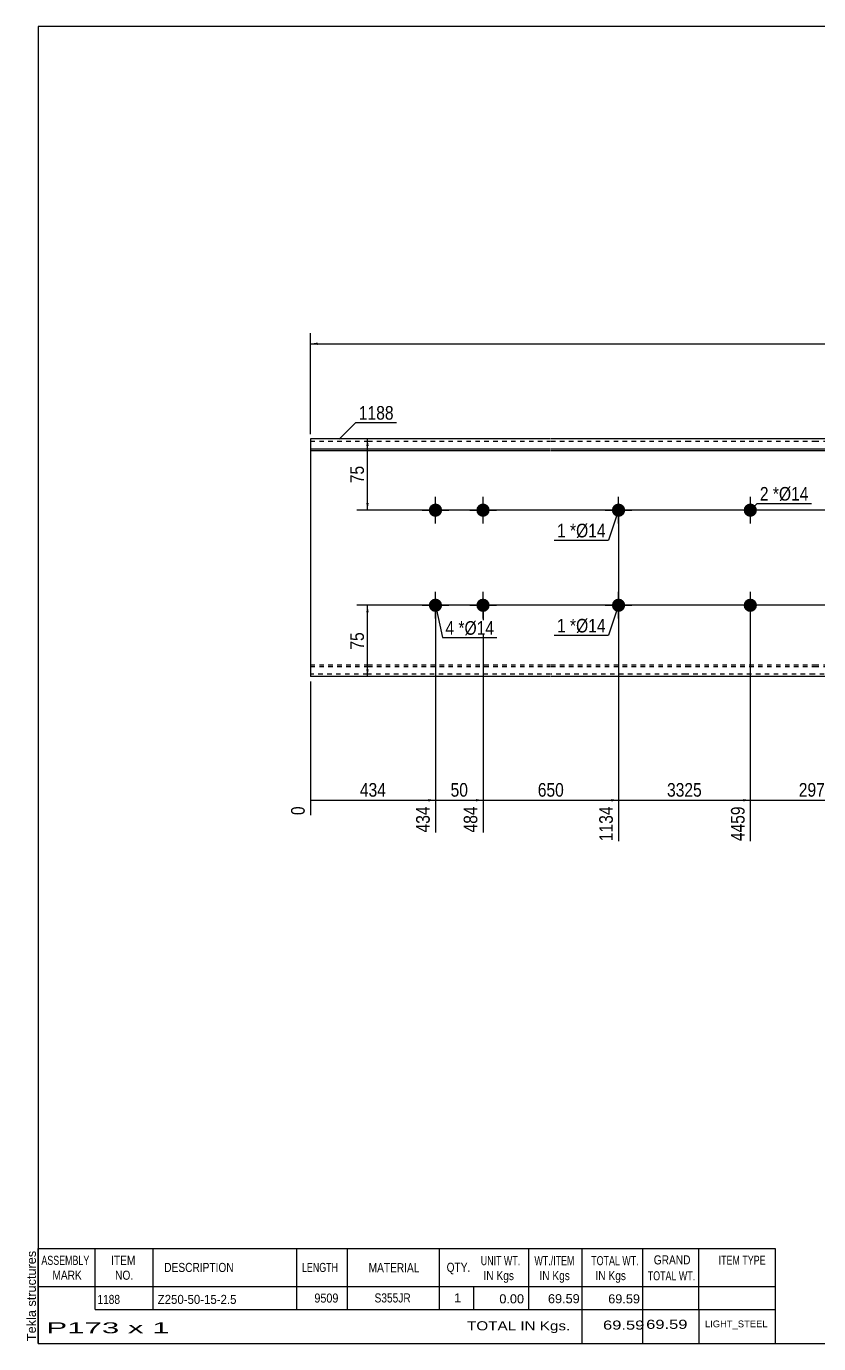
# Model space of a CAD drawing. Header units: millimetres. Extents: x -60 to 343, y -165 to 112.
# Drawn here: x -59.7 to 106.8, y -165.3 to 111.8 of the extents above; entities that cross this region are included whole.
import ezdxf

# ---------------------------------------------------------------- set-up
doc = ezdxf.new("R2010")
doc.units = ezdxf.units.MM
doc.linetypes.add('DXK_LINE_DOT1', pattern=[1.8814, 0.9407, -0.9407])
doc.styles.add('Arial', font='ARIAL.TTF', dxfattribs={"height": 0.2})
doc.styles.add('Arial Narrow', font='ARIALN.TTF', dxfattribs={"height": 0.2})

# ---------------------------------------------------------------- blocks, each defined once
blk = doc.blocks.new('Unknown-627188894-1725')
at = {"color": 5, "linetype": 'Continuous'}
for p, q in [((342.8, 111.75), (-57.2, 111.75)), ((-57.2, 111.75), (-57.2, -165.25)), ((342.8, -165.25), (342.8, 111.75)), ((-57.2, -165.25), (342.8, -165.25))]:
    blk.add_line(p, q, dxfattribs=at)
at = {"color": 174, "linetype": 'Continuous', "style": 'Arial'}
blk.add_text('Tekla structures', height=1.9102, rotation=90, dxfattribs=at).set_placement((-57.7, -164.75))
blk = doc.blocks.new('Part-627188894-1218 - 1203')
at = {"color": 2, "linetype": 'Continuous'}
for p, q in [((12, 25), (0, 25)), ((0, 25), (0, -25)), ((50.49, 25), (12.1, 25)), ((78.98, 25), (50.59, 25)), ((105.88, 25), (79.08, 25)), ((134.36, 25), (105.98, 25)), ((162.85, 25), (134.46, 25)), ((224.15, 25), (162.95, 25)), ((252.63, 25), (224.25, 25)), ((271.93, 25), (252.73, 25)), ((271.93, -25), (271.93, 25)), ((0, 22.88), (12, 22.88)), ((0, 22.53), (12, 22.53)), ((12.1, 22.88), (50.49, 22.88)), ((12.1, 22.53), (50.49, 22.53)), ((50.59, 22.88), (78.98, 22.88)), ((50.59, 22.53), (78.98, 22.53)), ((79.08, 22.88), (105.88, 22.88)), ((79.08, 22.53), (105.88, 22.53)), ((105.98, 22.88), (134.36, 22.88)), ((105.98, 22.53), (134.36, 22.53)), ((134.46, 22.88), (162.85, 22.88)), ((134.46, 22.53), (162.85, 22.53)), ((162.95, 22.88), (224.15, 22.88)), ((162.95, 22.53), (224.15, 22.53)), ((224.25, 22.88), (252.63, 22.88)), ((224.25, 22.53), (252.63, 22.53)), ((252.73, 22.88), (271.93, 22.88)), ((252.73, 22.53), (271.93, 22.53)), ((12, -25), (0, -25)), ((50.49, -25), (12.1, -25)), ((78.98, -25), (50.59, -25)), ((105.88, -25), (79.08, -25)), ((134.36, -25), (105.98, -25)), ((162.85, -25), (134.46, -25)), ((224.15, -25), (162.95, -25)), ((252.63, -25), (224.25, -25)), ((271.93, -25), (252.73, -25))]:
    blk.add_line(p, q, dxfattribs=at)
at = {"color": 7, "linetype": 'DXK_LINE_DOT1'}
for p, q in [((0, 24.5), (12, 24.5)), ((12.1, 24.5), (50.49, 24.5)), ((50.59, 24.5), (78.98, 24.5)), ((79.08, 24.5), (105.88, 24.5)), ((105.98, 24.5), (134.36, 24.5)), ((134.46, 24.5), (162.85, 24.5)), ((162.95, 24.5), (224.15, 24.5)), ((224.25, 24.5), (252.63, 24.5)), ((252.73, 24.5), (271.93, 24.5)), ((0, -22.53), (12, -22.53)), ((0, -22.88), (12, -22.88)), ((12, -24.5), (0, -24.5)), ((12.1, -22.53), (50.49, -22.53)), ((12.1, -22.88), (50.49, -22.88)), ((50.49, -24.5), (12.1, -24.5)), ((50.59, -22.53), (78.98, -22.53)), ((50.59, -22.88), (78.98, -22.88)), ((78.98, -24.5), (50.59, -24.5)), ((79.08, -22.53), (105.88, -22.53)), ((79.08, -22.88), (105.88, -22.88)), ((105.88, -24.5), (79.08, -24.5)), ((105.98, -22.53), (134.36, -22.53)), ((105.98, -22.88), (134.36, -22.88)), ((134.36, -24.5), (105.98, -24.5)), ((134.46, -22.53), (162.85, -22.53)), ((134.46, -22.88), (162.85, -22.88)), ((162.85, -24.5), (134.46, -24.5)), ((162.95, -22.53), (224.15, -22.53)), ((162.95, -22.88), (224.15, -22.88)), ((224.15, -24.5), (162.95, -24.5)), ((224.25, -22.53), (252.63, -22.53)), ((224.25, -22.88), (252.63, -22.88)), ((252.63, -24.5), (224.25, -24.5)), ((252.73, -22.53), (271.93, -22.53)), ((252.73, -22.88), (271.93, -22.88)), ((271.93, -24.5), (252.73, -24.5))]:
    blk.add_line(p, q, dxfattribs=at)
blk = doc.blocks.new('Bolt-627188894-1221 - 1203')
at = {"linetype": 'Continuous'}
for points in [[(24.89, 10, -1), (27.69, 10, -1)], [(34.89, 10, -1), (37.69, 10, -1)], [(24.89, -10, -1), (27.69, -10, -1)], [(34.89, -10, -1), (37.69, -10, -1)]]:
    blk.add_hatch(color=3, dxfattribs=at).paths.add_polyline_path(points)
at = {"color": 3, "linetype": 'Continuous'}
for p, q in [((26.29, 7.2), (26.29, 12.8)), ((36.29, 7.2), (36.29, 12.8)), ((23.49, 10), (29.09, 10)), ((33.49, 10), (39.09, 10)), ((26.29, -12.8), (26.29, -7.2)), ((36.29, -12.8), (36.29, -7.2)), ((23.49, -10), (29.09, -10)), ((33.49, -10), (39.09, -10))]:
    blk.add_line(p, q, dxfattribs=at)
blk = doc.blocks.new('Bolt-627188894-1222 - 1203')
at = {"linetype": 'Continuous'}
blk.add_hatch(color=3, dxfattribs=at).paths.add_polyline_path([(63.38, 10, -1), (66.18, 10, -1)])
at = {"color": 3, "linetype": 'Continuous'}
for p, q in [((64.78, 7.2), (64.78, 12.8)), ((61.98, 10), (67.58, 10))]:
    blk.add_line(p, q, dxfattribs=at)
blk = doc.blocks.new('Bolt-627188894-1225 - 1203')
at = {"linetype": 'Continuous'}
for points in [[(93.88, 10, -1), (91.08, 10, -1)], [(93.88, -10, -1), (91.08, -10, -1)]]:
    blk.add_hatch(color=3, dxfattribs=at).paths.add_polyline_path(points)
at = {"color": 3, "linetype": 'Continuous'}
for p, q in [((92.48, 12.8), (92.48, 7.2)), ((95.28, 10), (89.68, 10)), ((92.48, -7.2), (92.48, -12.8)), ((95.28, -10), (89.68, -10))]:
    blk.add_line(p, q, dxfattribs=at)
blk = doc.blocks.new('Bolt-627188894-1226 - 1203')
at = {"linetype": 'Continuous'}
blk.add_hatch(color=3, dxfattribs=at).paths.add_polyline_path([(63.38, -10, -1), (66.18, -10, -1)])
at = {"color": 3, "linetype": 'Continuous'}
for p, q in [((64.78, -12.8), (64.78, -7.2)), ((61.98, -10), (67.58, -10))]:
    blk.add_line(p, q, dxfattribs=at)
blk = doc.blocks.new('StraightDimension-627188894-1322 - 1203')
at = {"linetype": 'Continuous'}
for points in [[(11.75, 23.5), (12, 25), (12.25, 23.5)], [(12.25, 11.5), (12, 10), (11.75, 11.5)]]:
    blk.add_hatch(color=7, dxfattribs=at).paths.add_polyline_path(points)
at = {"color": 7, "linetype": 'Continuous'}
for p, q in [((25.29, 25), (9.75, 25)), ((12, 10), (12, 25)), ((119.17, 10), (9.75, 10))]:
    blk.add_line(p, q, dxfattribs=at)
at = {"color": 0}
blk.add_wipeout([(11.85, 19.93), (7.65, 19.93), (7.65, 15.07), (11.85, 15.07)], dxfattribs=at)
at = {"color": 3, "style": 'Arial Narrow'}
blk.add_text('75', height=2.863, rotation=90.0002, dxfattribs=at).set_placement((11.25, 15.67))
blk = doc.blocks.new('StraightDimension-627188894-1331 - 1203')
at = {"linetype": 'Continuous'}
for points in [[(11.75, -11.5), (12, -10), (12.25, -11.5)], [(12.25, -23.5), (12, -25), (11.75, -23.5)]]:
    blk.add_hatch(color=7, dxfattribs=at).paths.add_polyline_path(points)
at = {"color": 7, "linetype": 'Continuous'}
for p, q in [((119.17, -10), (9.75, -10)), ((12, -25), (12, -10)), ((25.29, -25), (9.75, -25))]:
    blk.add_line(p, q, dxfattribs=at)
at = {"color": 0}
blk.add_wipeout([(11.85, -15.07), (7.65, -15.07), (7.65, -19.93), (11.85, -19.93)], dxfattribs=at)
at = {"color": 3, "style": 'Arial Narrow'}
blk.add_text('75', height=2.863, rotation=90.0002, dxfattribs=at).set_placement((11.25, -19.33))
blk = doc.blocks.new('StraightDimension-627188894-1273 - 1203')
at = {"linetype": 'Continuous'}
blk.add_hatch(color=7, dxfattribs=at).paths.add_polyline_path([(118.67, -50.75), (120.17, -51), (118.67, -51.25)])
at = {"color": 7, "linetype": 'Continuous'}
for p, q in [((92.48, -11), (92.48, -59.61)), ((120.17, -11), (120.17, -59.61)), ((92.48, -51), (120.17, -51))]:
    blk.add_line(p, q, dxfattribs=at)
at = {"color": 0}
blk.add_wipeout([(110.58, -50.85), (110.58, -46.65), (102.07, -46.65), (102.07, -50.85)], dxfattribs=at)
at = {"color": 0, "linetype": 'Continuous'}
blk.add_wipeout([(119.57, -51.7), (115.37, -51.7), (115.37, -60.21), (119.57, -60.21)], dxfattribs=at)
at = {"color": 3, "style": 'Arial Narrow'}
blk.add_text('2975', height=2.863, dxfattribs=at).set_placement((102.67, -50.25))
at = {"color": 3, "linetype": 'Continuous', "style": 'Arial Narrow'}
blk.add_text('7434', height=2.863, rotation=90.0002, dxfattribs=at).set_placement((118.97, -59.61))
blk = doc.blocks.new('StraightDimension-627188894-1274 - 1203')
at = {"linetype": 'Continuous'}
blk.add_hatch(color=7, dxfattribs=at).paths.add_polyline_path([(90.98, -50.75), (92.48, -51), (90.98, -51.25)])
at = {"color": 7, "linetype": 'Continuous'}
for p, q in [((64.78, 9), (64.78, -59.61)), ((92.48, -11), (92.48, -59.61)), ((64.78, -51), (92.48, -51))]:
    blk.add_line(p, q, dxfattribs=at)
at = {"color": 0}
blk.add_wipeout([(82.89, -50.85), (82.89, -46.65), (74.37, -46.65), (74.37, -50.85)], dxfattribs=at)
at = {"color": 0, "linetype": 'Continuous'}
blk.add_wipeout([(91.88, -51.7), (87.68, -51.7), (87.68, -60.21), (91.88, -60.21)], dxfattribs=at)
at = {"color": 3, "style": 'Arial Narrow'}
blk.add_text('3325', height=2.863, dxfattribs=at).set_placement((74.97, -50.25))
at = {"color": 3, "linetype": 'Continuous', "style": 'Arial Narrow'}
blk.add_text('4459', height=2.863, rotation=90.0002, dxfattribs=at).set_placement((91.28, -59.61))
blk = doc.blocks.new('StraightDimension-627188894-1275 - 1203')
at = {"linetype": 'Continuous'}
blk.add_hatch(color=7, dxfattribs=at).paths.add_polyline_path([(63.28, -50.75), (64.78, -51), (63.28, -51.25)])
at = {"color": 7, "linetype": 'Continuous'}
for p, q in [((64.78, 9), (64.78, -59.61)), ((36.29, -11), (36.29, -57.78)), ((36.29, -51), (64.78, -51))]:
    blk.add_line(p, q, dxfattribs=at)
at = {"color": 0}
blk.add_wipeout([(53.88, -50.85), (53.88, -46.65), (47.2, -46.65), (47.2, -50.85)], dxfattribs=at)
at = {"color": 0, "linetype": 'Continuous'}
blk.add_wipeout([(64.18, -51.7), (59.98, -51.7), (59.98, -60.21), (64.18, -60.21)], dxfattribs=at)
at = {"color": 3, "style": 'Arial Narrow'}
blk.add_text('650', height=2.863, dxfattribs=at).set_placement((47.8, -50.25))
at = {"color": 3, "linetype": 'Continuous', "style": 'Arial Narrow'}
blk.add_text('1134', height=2.863, rotation=90.0002, dxfattribs=at).set_placement((63.58, -59.61))
blk = doc.blocks.new('StraightDimension-627188894-1339 - 1203')
at = {"linetype": 'Continuous'}
for points in [[(1.5, 44.75), (0, 45), (1.5, 45.25)], [(270.43, 45.25), (271.93, 45), (270.43, 44.75)]]:
    blk.add_hatch(color=7, dxfattribs=at).paths.add_polyline_path(points)
at = {"color": 7, "linetype": 'Continuous'}
for p, q in [((0, 26), (0, 47.25)), ((271.93, 26), (271.93, 47.25)), ((0, 45), (271.93, 45))]:
    blk.add_line(p, q, dxfattribs=at)
at = {"color": 0}
blk.add_wipeout([(140.22, 45.15), (140.22, 49.35), (131.71, 49.35), (131.71, 45.15)], dxfattribs=at)
at = {"color": 3, "style": 'Arial Narrow'}
blk.add_text('9509', height=2.863, dxfattribs=at).set_placement((132.31, 45.75))
blk = doc.blocks.new('StraightDimension-627188894-1276 - 1203')
at = {"linetype": 'Continuous'}
blk.add_hatch(color=7, dxfattribs=at).paths.add_polyline_path([(34.79, -50.75), (36.29, -51), (34.79, -51.25)])
at = {"color": 7, "linetype": 'Continuous'}
for p, q in [((26.29, -11), (26.29, -57.78)), ((36.29, -11), (36.29, -57.78)), ((26.29, -51), (36.29, -51))]:
    blk.add_line(p, q, dxfattribs=at)
at = {"color": 0}
blk.add_wipeout([(33.72, -50.85), (33.72, -46.65), (28.87, -46.65), (28.87, -50.85)], dxfattribs=at)
at = {"color": 3, "style": 'Arial Narrow'}
blk.add_text('50', height=2.863, dxfattribs=at).set_placement((29.47, -50.25))
at = {"color": 0, "linetype": 'Continuous'}
blk.add_wipeout([(35.69, -51.7), (31.49, -51.7), (31.49, -58.38), (35.69, -58.38)], dxfattribs=at)
at = {"color": 3, "linetype": 'Continuous', "style": 'Arial Narrow'}
blk.add_text('484', height=2.863, rotation=90.0002, dxfattribs=at).set_placement((35.09, -57.78))
blk = doc.blocks.new('StraightDimension-627188894-1277 - 1203')
at = {"linetype": 'Continuous'}
blk.add_hatch(color=7, dxfattribs=at).paths.add_polyline_path([(24.79, -50.75), (26.29, -51), (24.79, -51.25)])
at = {"color": 7, "linetype": 'Continuous'}
for p, q in [((26.29, -11), (26.29, -57.78)), ((0, -26), (0, -54.13)), ((0, -51), (26.29, -51))]:
    blk.add_line(p, q, dxfattribs=at)
at = {"color": 0}
blk.add_wipeout([(16.49, -50.85), (16.49, -46.65), (9.8, -46.65), (9.8, -50.85)], dxfattribs=at)
at = {"color": 0, "linetype": 'Continuous'}
for points in [[(-0.6, -51.7), (-4.8, -51.7), (-4.8, -54.73), (-0.6, -54.73)], [(25.69, -51.7), (21.49, -51.7), (21.49, -58.38), (25.69, -58.38)]]:
    blk.add_wipeout(points, dxfattribs=at)
at = {"color": 3, "style": 'Arial Narrow'}
blk.add_text('434', height=2.863, dxfattribs=at).set_placement((10.4, -50.25))
at = {"color": 3, "linetype": 'Continuous', "style": 'Arial Narrow'}
for s, height, p in [('0', 2.86, (-1.2, -54.13)), ('434', 2.863, (25.09, -57.78))]:
    blk.add_text(s, height=height, rotation=90.0002, dxfattribs=at).set_placement(p)
blk = doc.blocks.new('CBS_BOM-627188894-1757')
at = {"color": 7, "linetype": 'Continuous'}
for p, q in [((-57.23, -153.28), (-57.23, -145.28)), ((-57.23, -145.28), (97.69, -145.28)), ((-45.23, -153.28), (-45.23, -145.28)), ((-33.04, -153.28), (-33.04, -145.28)), ((-2.88, -153.28), (-2.88, -145.28)), ((7.8, -153.28), (7.8, -145.28)), ((27.12, -153.28), (27.12, -145.28)), ((45.92, -153.28), (45.92, -145.28)), ((57.13, -153.28), (57.13, -145.28)), ((69.92, -153.28), (69.92, -145.28)), ((81.67, -153.28), (81.67, -145.28)), ((97.69, -145.29), (97.69, -153.27)), ((-57.23, -153.28), (97.69, -153.28)), ((-57.23, -158.08), (-57.23, -153.28)), ((-45.23, -158.08), (-45.23, -153.28)), ((-33.04, -158.08), (-33.04, -153.28)), ((-2.88, -158.08), (-2.88, -153.28)), ((7.8, -158.08), (7.8, -153.28)), ((27.12, -158.08), (27.12, -153.28)), ((34.38, -158.08), (34.38, -153.28)), ((45.92, -158.08), (45.92, -153.28)), ((57.13, -158.08), (57.13, -153.28)), ((69.92, -158.08), (69.92, -153.28)), ((81.69, -158.08), (81.69, -153.28)), ((97.69, -153.28), (97.69, -158.08)), ((-57.23, -165.28), (-57.23, -158.1)), ((-45.23, -158.08), (97.69, -158.08)), ((57.13, -165.28), (57.13, -158.1)), ((69.92, -165.28), (69.92, -158.1)), ((81.73, -165.28), (81.73, -158.1)), ((97.69, -158.08), (97.69, -165.28)), ((-57.23, -165.28), (97.69, -165.28))]:
    blk.add_line(p, q, dxfattribs=at)
at = {"color": 3, "linetype": 'Continuous', "style": 'Arial'}
for s, height, width, p in [('ASSEMBLY', 1.91, 0.7, (-56.55, -148.71)), ('ITEM', 1.91, 0.8, (-41.9, -148.71)), ('WT./ITEM', 1.91, 0.7, (47.1, -148.78)), ('GRAND', 1.91, 0.8, (72.19, -148.62)), ('ITEM TYPE', 1.91, 0.7, (85.83, -148.7)), ('DESCRIPTION', 1.9102, 0.8, (-30.72, -150.21)), ('LENGTH', 1.91, 0.7, (-1.77, -150.21)), ('MATERIAL', 1.91, 0.8, (12.25, -150.26)), ('QTY.', 1.91, 0.8, (28.64, -150.18)), ('UNIT WT.', 1.91, 0.7, (35.81, -148.78)), ('TOTAL WT.', 1.91, 0.7, (59.04, -148.78)), ('MARK', 1.91, 0.8, (-54.23, -151.84)), ('NO.', 1.91, 0.8, (-41.05, -151.84)), ('IN Kgs', 1.91, 0.8, (36.39, -151.92)), ('IN Kgs', 1.91, 0.8, (48.14, -151.92)), ('IN Kgs', 1.91, 0.8, (59.93, -151.92)), ('TOTAL WT.', 1.91, 0.7, (70.93, -151.96))]:
    blk.add_text(s, height=height, dxfattribs=dict(at, width=width)).set_placement(p)
at = {"color": 7, "linetype": 'Continuous', "style": 'Arial'}
for s, height, width, p in [('1188', 1.91, 0.8, (-44.77, -156.93)), ('Z250-50-15-2.5', 1.9102, 0.9, (-32.1, -156.93)), ('9509', 1.91, 0.85, (0.84, -156.65)), ('S355JR', 1.91, 0.8, (13.49, -156.62))]:
    blk.add_text(s, height=height, dxfattribs=dict(at, width=width)).set_placement(p)
for s, p in [('1', (30.21, -156.62)), ('0.00', (39.72, -156.81)), ('69.59', (49.94, -156.78)), ('69.59', (62.61, -156.81))]:
    blk.add_text(s, height=1.91, dxfattribs=at).set_placement(p)
at = {"color": 6, "linetype": 'Continuous', "style": 'Arial'}
for s, height, width, p in [('TOTAL IN Kgs.', 1.9102, 1.2, (32.93, -162.48)), ('69.59', 1.91, 1.3, (61.52, -162.33)), ('69.59', 1.91, 1.3, (70.59, -162.17)), ('P173 x 1', 2.292, 2.05, (-55.51, -163.09))]:
    blk.add_text(s, height=height, dxfattribs=dict(at, width=width)).set_placement(p)
blk.add_text('LIGHT_STEEL', height=1.4135, dxfattribs=at).set_placement((82.94, -161.83))
blk = doc.blocks.new('Mark-627188894-1342 - 1203')
at = {"color": 0}
blk.add_wipeout([(17.497, 29.0375), (17.497, 32.0375), (10.1845, 32.0375), (10.1845, 29.0375)], dxfattribs=at)
blk.add_wipeout([(17.497, 29.0375), (17.497, 32.0375), (10.1845, 32.0375), (10.1845, 29.0375)], dxfattribs=at)
at = {"color": 7, "linetype": 'Continuous'}
for p, q in [((6.049, 24.902), (9.5845, 28.4375)), ((9.5845, 28.4375), (18.097, 28.4375))]:
    blk.add_line(p, q, dxfattribs=at)
at = {"color": 3, "style": 'Arial Narrow'}
blk.add_text('1188', height=2.86328, dxfattribs=at).set_placement((10.1845, 29.0375))
blk = doc.blocks.new('Mark-627188894-1370 - 1203')
at = {"color": 0}
blk.add_wipeout([(30.22, -16.2), (30.22, -13.2), (28.39, -13.2), (28.39, -16.2)], dxfattribs=at)
blk.add_wipeout([(30.22, -16.2), (30.22, -13.2), (28.39, -13.2), (28.39, -16.2)], dxfattribs=at)
at = {"color": 7, "linetype": 'Continuous'}
blk.add_line((26.29, -10), (27.79, -16.8), dxfattribs=at)
at = {"color": 0}
blk.add_wipeout([(32.4, -16.2), (32.4, -13.2), (31.12, -13.2), (31.12, -16.2)], dxfattribs=at)
blk.add_wipeout([(32.4, -16.2), (32.4, -13.2), (31.12, -13.2), (31.12, -16.2)], dxfattribs=at)
at = {"color": 3, "style": 'Arial Narrow'}
blk.add_text('4', height=2.86, dxfattribs=at).set_placement((28.39, -16.2))
at = {"color": 0}
blk.add_wipeout([(38.61, -16.2), (38.61, -13.2), (32.4, -13.2), (32.4, -16.2)], dxfattribs=at)
blk.add_wipeout([(38.61, -16.2), (38.61, -13.2), (32.4, -13.2), (32.4, -16.2)], dxfattribs=at)
at = {"color": 7, "linetype": 'Continuous'}
blk.add_line((27.79, -16.8), (39.21, -16.8), dxfattribs=at)
at = {"color": 3, "style": 'Arial Narrow'}
for s, height, p in [('*', 2.86, (31.12, -16.2)), ('Ø14', 2.863, (32.4, -16.2))]:
    blk.add_text(s, height=height, dxfattribs=at).set_placement(p)
blk = doc.blocks.new('Mark-627188894-1371 - 1203')
at = {"color": 0}
blk.add_wipeout([(53.67, 4.28), (53.67, 7.28), (51.84, 7.28), (51.84, 4.28)], dxfattribs=at)
blk.add_wipeout([(53.67, 4.28), (53.67, 7.28), (51.84, 7.28), (51.84, 4.28)], dxfattribs=at)
blk.add_wipeout([(55.85, 4.28), (55.85, 7.28), (54.57, 7.28), (54.57, 4.28)], dxfattribs=at)
blk.add_wipeout([(55.85, 4.28), (55.85, 7.28), (54.57, 7.28), (54.57, 4.28)], dxfattribs=at)
at = {"color": 3, "style": 'Arial Narrow'}
blk.add_text('1', height=2.86, dxfattribs=at).set_placement((51.84, 4.28))
at = {"color": 0}
blk.add_wipeout([(62.06, 4.28), (62.06, 7.28), (55.85, 7.28), (55.85, 4.28)], dxfattribs=at)
blk.add_wipeout([(62.06, 4.28), (62.06, 7.28), (55.85, 7.28), (55.85, 4.28)], dxfattribs=at)
at = {"color": 7, "linetype": 'Continuous'}
for p in [(64.78, 10), (51.24, 3.68)]:
    blk.add_line(p, (62.66, 3.68), dxfattribs=at)
at = {"color": 3, "style": 'Arial Narrow'}
for s, height, p in [('*', 2.86, (54.57, 4.28)), ('Ø14', 2.863, (55.85, 4.28))]:
    blk.add_text(s, height=height, dxfattribs=at).set_placement(p)
blk = doc.blocks.new('Mark-627188894-1372 - 1203')
at = {"color": 0}
blk.add_wipeout([(96.32, 12.01), (96.32, 15.01), (94.49, 15.01), (94.49, 12.01)], dxfattribs=at)
blk.add_wipeout([(96.32, 12.01), (96.32, 15.01), (94.49, 15.01), (94.49, 12.01)], dxfattribs=at)
at = {"color": 7, "linetype": 'Continuous'}
blk.add_line((92.48, 10), (93.89, 11.41), dxfattribs=at)
at = {"color": 0}
blk.add_wipeout([(98.5, 12.01), (98.5, 15.01), (97.22, 15.01), (97.22, 12.01)], dxfattribs=at)
blk.add_wipeout([(98.5, 12.01), (98.5, 15.01), (97.22, 15.01), (97.22, 12.01)], dxfattribs=at)
at = {"color": 3, "style": 'Arial Narrow'}
blk.add_text('2', height=2.86, dxfattribs=at).set_placement((94.49, 12.01))
at = {"color": 0}
blk.add_wipeout([(104.71, 12.01), (104.71, 15.01), (98.5, 15.01), (98.5, 12.01)], dxfattribs=at)
blk.add_wipeout([(104.71, 12.01), (104.71, 15.01), (98.5, 15.01), (98.5, 12.01)], dxfattribs=at)
at = {"color": 7, "linetype": 'Continuous'}
blk.add_line((93.89, 11.41), (105.31, 11.41), dxfattribs=at)
at = {"color": 3, "style": 'Arial Narrow'}
for s, height, p in [('*', 2.86, (97.22, 12.01)), ('Ø14', 2.863, (98.5, 12.01))]:
    blk.add_text(s, height=height, dxfattribs=at).set_placement(p)
blk = doc.blocks.new('Mark-627188894-1373 - 1203')
at = {"color": 0}
blk.add_wipeout([(53.67, -15.72), (53.67, -12.72), (51.84, -12.72), (51.84, -15.72)], dxfattribs=at)
blk.add_wipeout([(53.67, -15.72), (53.67, -12.72), (51.84, -12.72), (51.84, -15.72)], dxfattribs=at)
blk.add_wipeout([(55.85, -15.72), (55.85, -12.72), (54.57, -12.72), (54.57, -15.72)], dxfattribs=at)
blk.add_wipeout([(55.85, -15.72), (55.85, -12.72), (54.57, -12.72), (54.57, -15.72)], dxfattribs=at)
at = {"color": 3, "style": 'Arial Narrow'}
blk.add_text('1', height=2.86, dxfattribs=at).set_placement((51.84, -15.72))
at = {"color": 0}
blk.add_wipeout([(62.06, -15.72), (62.06, -12.72), (55.85, -12.72), (55.85, -15.72)], dxfattribs=at)
blk.add_wipeout([(62.06, -15.72), (62.06, -12.72), (55.85, -12.72), (55.85, -15.72)], dxfattribs=at)
at = {"color": 7, "linetype": 'Continuous'}
for p in [(64.78, -10), (51.24, -16.32)]:
    blk.add_line(p, (62.66, -16.32), dxfattribs=at)
at = {"color": 3, "style": 'Arial Narrow'}
for s, height, p in [('*', 2.86, (54.57, -15.72)), ('Ø14', 2.863, (55.85, -15.72))]:
    blk.add_text(s, height=height, dxfattribs=at).set_placement(p)

msp = doc.modelspace()

# ---------------------------------------------------------------- block references
for name in ['Unknown-627188894-1725', 'Part-627188894-1218 - 1203', 'Bolt-627188894-1221 - 1203', 'Bolt-627188894-1222 - 1203', 'Bolt-627188894-1225 - 1203', 'Bolt-627188894-1226 - 1203', 'CBS_BOM-627188894-1757']:
    msp.add_blockref(name, (0, 0))

# ---------------------------------------------------------------- next in the draw order: block references
for name in ['StraightDimension-627188894-1322 - 1203', 'StraightDimension-627188894-1331 - 1203']:
    msp.add_blockref(name, (0, 0))

# ---------------------------------------------------------------- next in the draw order: block references
for name in ['StraightDimension-627188894-1339 - 1203', 'StraightDimension-627188894-1273 - 1203']:
    msp.add_blockref(name, (0, 0))

# ---------------------------------------------------------------- next in the draw order: block references
for name in ['Mark-627188894-1342 - 1203', 'StraightDimension-627188894-1274 - 1203']:
    msp.add_blockref(name, (0, 0))

# ---------------------------------------------------------------- next in the draw order: block references
for name in ['Mark-627188894-1372 - 1203', 'StraightDimension-627188894-1275 - 1203']:
    msp.add_blockref(name, (0, 0))

# ---------------------------------------------------------------- next in the draw order: block references
for name in ['Mark-627188894-1371 - 1203', 'StraightDimension-627188894-1276 - 1203', 'Mark-627188894-1373 - 1203']:
    msp.add_blockref(name, (0, 0))

# ---------------------------------------------------------------- next in the draw order: block references
msp.add_blockref('StraightDimension-627188894-1277 - 1203', (0, 0))

# ---------------------------------------------------------------- next in the draw order: block references
msp.add_blockref('Mark-627188894-1370 - 1203', (0, 0))

doc.saveas('drawing.dxf')
